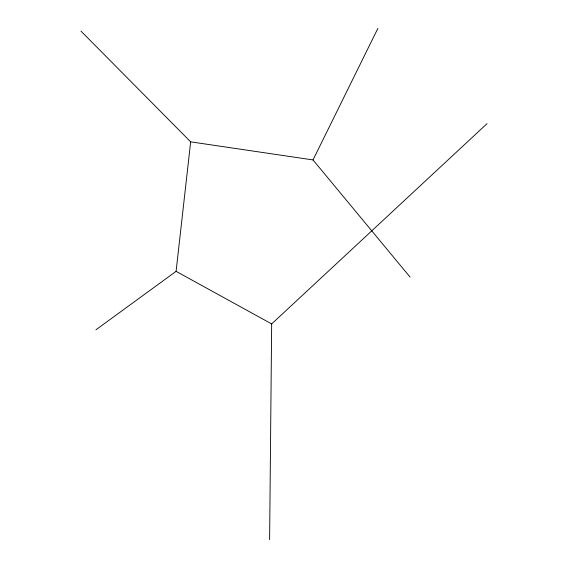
<?xml version="1.0" encoding="UTF-8"?>
<svg xmlns="http://www.w3.org/2000/svg" width="568" height="568" viewBox="0 0 568 568"><rect width="100%" height="100%" fill="white"/><g stroke="black" fill="none" stroke-linecap="round" stroke-linejoin="round"><path stroke-width="0.85" d="M269.615 539.6L271.667 323.93L487.032 123.661M95.935 329.802L176.094 271.341L190.663 141.844L80.968 31.112M410.075 277.085L313.018 159.935L377.869 28.4M190.663 141.844L313.018 159.935M176.094 271.341L271.667 323.93"/></g></svg>
